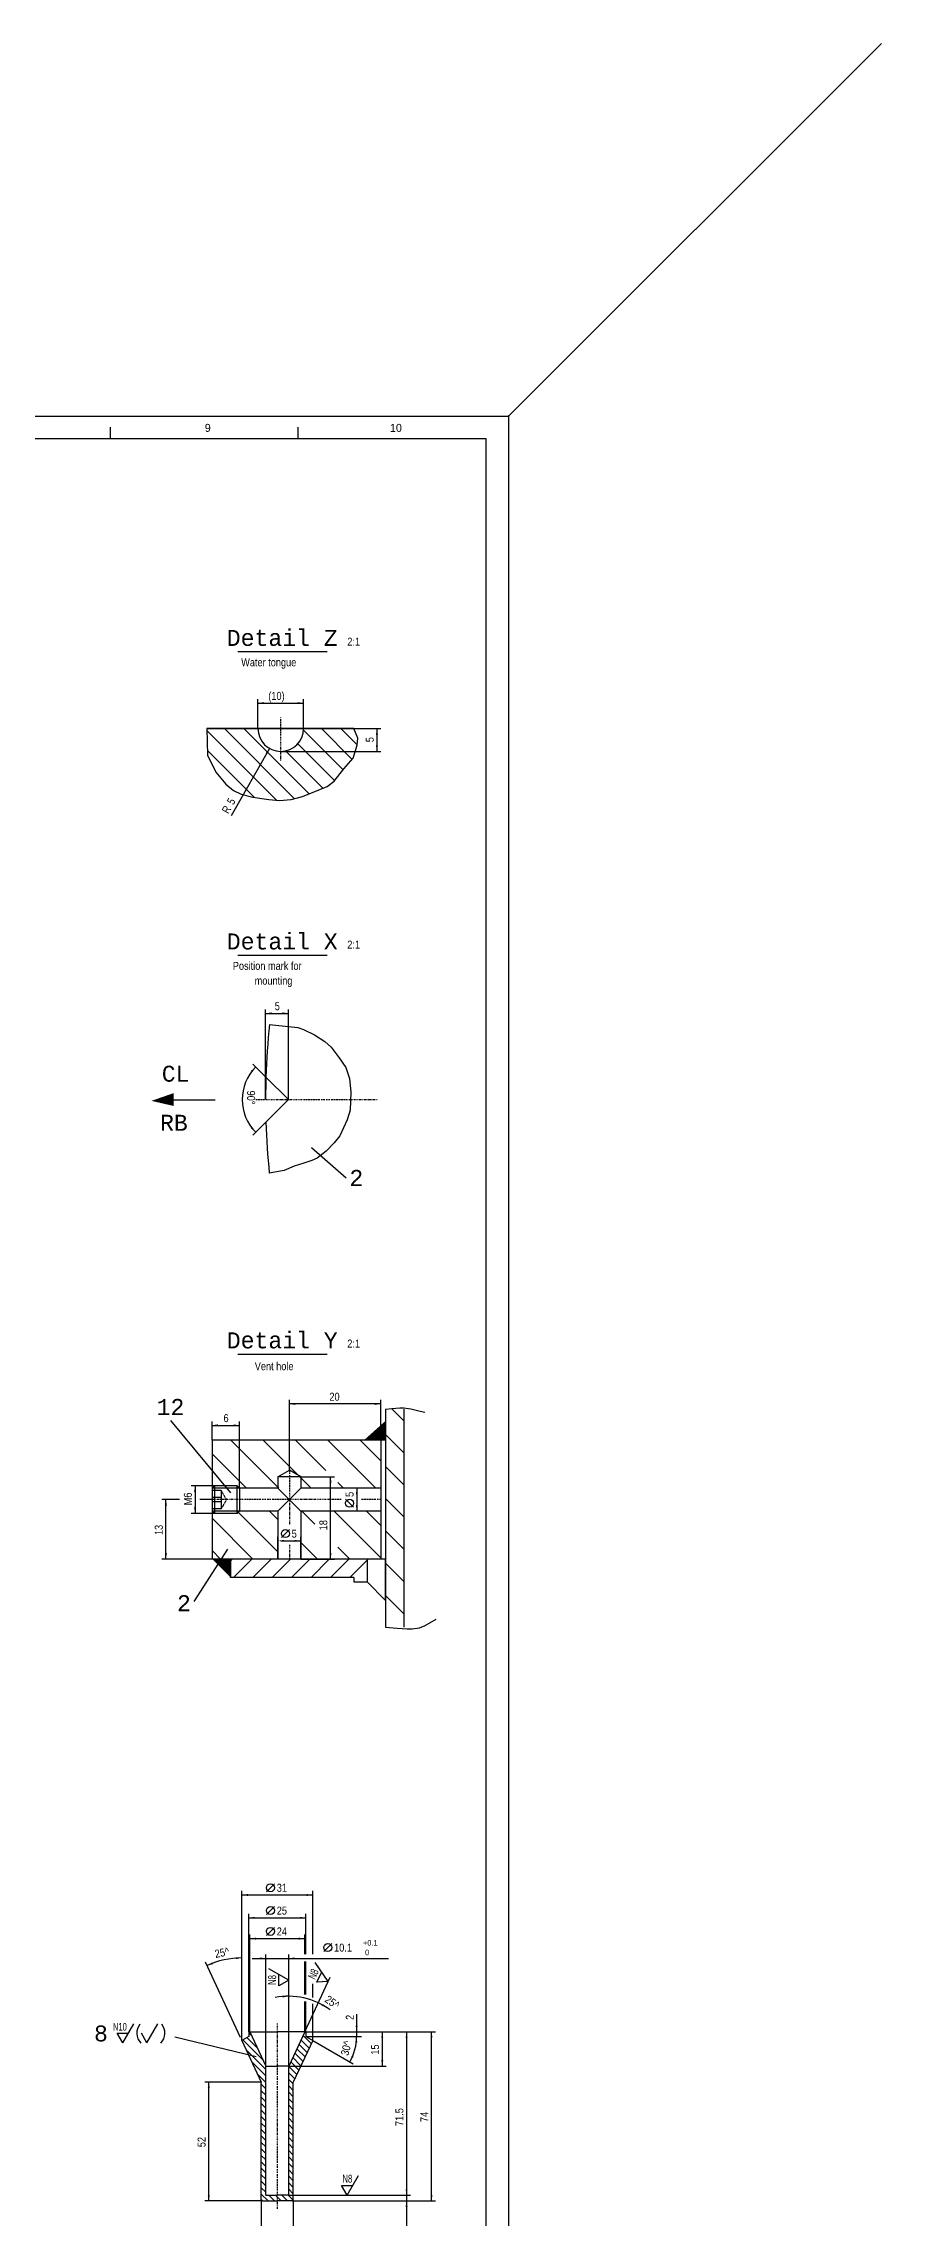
# Model space of a CAD drawing. Extents: x -2082 to -932, y -85 to 1412.
# Drawn here: x -1299 to -932, y 461 to 1412 of the extents above; entities that cross this region are included whole.
import ezdxf
from ezdxf.enums import TextEntityAlignment as Align

# ---------------------------------------------------------------- set-up
doc = ezdxf.new("R2010")
doc.units = 0
doc.header["$MEASUREMENT"] = 0
doc.linetypes.add('DASHDOT', pattern=[1, 0.5, -0.25, 0, -0.25])
doc.linetypes.add('HIDDEN', pattern=[0.375, 0.25, -0.125])
for name, color, linetype in [('1', 7, 'CONTINUOUS'), ('10', 7, 'CONTINUOUS'), ('15', 7, 'CONTINUOUS'), ('17', 7, 'CONTINUOUS')]:
    doc.layers.add(name, color=color, linetype=linetype)
doc.styles.add('MONOTXT', font='MONOTXT', dxfattribs={"height": 0.2})
doc.styles.get("Standard").update_dxf_attribs({"font": 'txt', "height": 0.2})

# ---------------------------------------------------------------- blocks, each defined once
blk = doc.blocks.new('BSO8')
at = {"layer": '15', "color": 1, "linetype": 'Continuous'}
for p, q in [((0, 0), (-2.5, 4.33)), ((-2.5, 4.33), (2.5, 4.33)), ((0, 0), (5, 8.66))]:
    blk.add_line(p, q, dxfattribs=at)
at = {"layer": '15', "color": 1, "linetype": 'Continuous', "width": 0.714286}
blk.add_text('N8', height=3.5, dxfattribs=at).set_placement((-2, 5.5))
blk = doc.blocks.new('BSO10')
at = {"layer": '15', "color": 1, "linetype": 'Continuous'}
for p, q in [((0, 0), (-2.5, 4.33)), ((-2.5, 4.33), (2.5, 4.33)), ((0, 0), (5, 8.659))]:
    blk.add_line(p, q, dxfattribs=at)
at = {"layer": '15', "color": 1, "linetype": 'Continuous', "width": 0.714286}
blk.add_text('N10', height=3.5, rotation=360, dxfattribs=at).set_placement((-4.5, 5.501))

msp = doc.modelspace()

# ---------------------------------------------------------------- linework, layer by layer
at = {"layer": '1', "color": 253, "linetype": 'Continuous'}
for p, q in [((-1269.7, 1239.594), (-1269.7, 1244.594)), ((-1187.6, 1239.594), (-1187.6, 1244.594))]:
    msp.add_line(p, q, dxfattribs=at)
msp.add_lwpolyline([(-1926.5, 70.594), (-1105.5, 70.594), (-1105.5, 1239.594), (-1926.5, 1239.594), (-1926.5, 70.594)], dxfattribs=at)
at = {"layer": '1', "color": 1, "linetype": 'Continuous'}
msp.add_point((-1095.5, 1249.594), dxfattribs=at)
at = {"layer": '10', "color": 3, "linetype": 'Continuous'}
for p, q in [((-1095.5, 1249.594), (-932.5, 1412.5)), ((-1227.632, 1112.805), (-1163.26, 1112.805)), ((-1189.25, 1082.109), (-1219.944, 1112.805)), ((-1182.866, 1084.211), (-1211.458, 1112.805)), ((-1164.03, 1099.317), (-1177.518, 1112.805)), ((-1161.902, 1105.675), (-1169.032, 1112.805)), ((-1197.092, 1081.467), (-1227.608, 1111.983)), ((-1171.738, 1090.055), (-1187.816, 1106.133)), ((-1167.936, 1094.737), (-1185.292, 1112.095)), ((-1206.71, 1082.599), (-1227.356, 1103.247)), ((-1176.832, 1086.663), (-1193.192, 1103.023)), ((-1191.907, 950.459), (-1201.755, 960.307)), ((-1191.907, 950.459), (-1201.755, 940.611)), ((-1149.414, 815.059), (-1149.412, 719.615)), ((-1141.412, 815.059), (-1141.41, 719.615)), ((-1225.312, 801.465), (-1225.312, 749.465)), ((-1149.412, 801.465), (-1225.312, 801.465)), ((-1196.056, 780.465), (-1217.056, 801.465)), ((-1181.913, 780.465), (-1202.914, 801.465)), ((-1175.532, 788.225), (-1188.772, 801.465)), ((-1153.63, 780.465), (-1174.63, 801.465)), ((-1151.512, 792.489), (-1160.488, 801.465)), ((-1151.512, 801.465), (-1151.512, 749.465)), ((-1210.198, 780.465), (-1225.312, 795.579)), ((-1224.312, 781.465), (-1225.312, 780.465)), ((-1224.312, 781.465), (-1225.312, 781.465)), ((-1224.34, 780.465), (-1225.312, 781.437)), ((-1213.312, 780.465), (-1225.312, 780.465)), ((-1214.312, 781.465), (-1224.312, 781.465)), ((-1224.312, 781.465), (-1224.312, 769.465)), ((-1213.312, 780.465), (-1214.312, 781.465)), ((-1214.312, 769.465), (-1214.312, 781.465)), ((-1213.312, 780.465), (-1213.312, 770.465)), ((-1196.512, 780.465), (-1213.312, 780.465)), ((-1196.512, 785.465), (-1191.512, 788.352)), ((-1186.512, 785.465), (-1196.512, 785.465)), ((-1196.512, 785.465), (-1196.512, 780.465)), ((-1196.512, 770.465), (-1186.512, 780.465)), ((-1196.512, 780.465), (-1186.512, 770.465)), ((-1186.512, 785.465), (-1191.512, 788.352)), ((-1186.512, 785.465), (-1186.512, 780.465)), ((-1151.512, 780.465), (-1186.512, 780.465)), ((-1167.771, 780.465), (-1170.312, 783.006)), ((-1224.312, 769.465), (-1225.312, 770.465)), ((-1213.312, 770.465), (-1225.312, 770.465)), ((-1196.512, 752.637), (-1214.339, 770.465)), ((-1213.312, 770.465), (-1214.312, 769.465)), ((-1196.512, 770.465), (-1213.312, 770.465)), ((-1196.512, 766.779), (-1200.198, 770.465)), ((-1196.512, 770.465), (-1196.512, 749.465)), ((-1151.512, 770.465), (-1186.512, 770.465)), ((-1186.512, 770.465), (-1186.512, 749.465)), ((-1180.312, 764.721), (-1186.056, 770.465)), ((-1151.512, 750.063), (-1171.914, 770.465)), ((-1151.512, 764.205), (-1157.772, 770.465)), ((-1224.312, 769.465), (-1225.312, 769.465)), ((-1207.482, 749.465), (-1225.312, 767.295)), ((-1214.312, 769.465), (-1224.312, 769.465)), ((-1221.626, 749.465), (-1225.312, 753.151)), ((-1179.198, 749.465), (-1186.512, 756.779)), ((-1165.056, 749.465), (-1170.312, 754.722)), ((-1149.412, 749.465), (-1225.312, 749.465)), ((-1217.312, 749.465), (-1217.312, 741.465)), ((-1217.312, 748.623), (-1216.47, 749.465)), ((-1217.312, 741.465), (-1217.312, 749.465)), ((-1215.986, 741.465), (-1207.986, 749.465)), ((-1207.5, 741.465), (-1199.5, 749.465)), ((-1199.014, 741.465), (-1191.014, 749.465)), ((-1190.53, 741.465), (-1182.53, 749.465)), ((-1182.044, 741.465), (-1174.044, 749.465)), ((-1173.56, 741.465), (-1165.56, 749.465)), ((-1165.074, 741.465), (-1157.074, 749.465)), ((-1163.312, 741.465), (-1217.312, 741.465)), ((-1163.312, 741.465), (-1163.312, 739.465)), ((-1163.312, 739.465), (-1157.512, 739.465))]:
    msp.add_line(p, q, dxfattribs=at)
at = {"layer": '10', "color": 2, "linetype": 'DASHDOT'}
for p, q in [((-1195.266, 1098.781), (-1195.266, 1117.627)), ((-1206.209, 950.459), (-1153.065, 950.459)), ((-1191.512, 788.352), (-1191.512, 764.452)), ((-1168.811, 775.465), (-1225.312, 775.465)), ((-1151.512, 775.465), (-1160.044, 775.465)), ((-1191.512, 755.69), (-1191.512, 749.465)), ((-1196.793, 546.365), (-1196.793, 465.083))]:
    msp.add_line(p, q, dxfattribs=at)
at = {"layer": '10', "color": 92, "linetype": 'Continuous'}
for p, q in [((-1146.5, 815.059), (-1141.412, 809.971)), ((-1149.412, 803.971), (-1141.412, 795.971)), ((-1149.412, 789.971), (-1141.412, 781.971)), ((-1149.412, 775.971), (-1141.412, 767.971)), ((-1149.412, 761.829), (-1141.412, 753.829)), ((-1149.412, 747.687), (-1141.412, 739.687)), ((-1149.412, 733.543), (-1141.412, 725.543)), ((-1209.293, 542.65), (-1196.793, 542.65)), ((-1209.293, 542.65), (-1209.293, 540.65)), ((-1207.957, 540.856), (-1209.293, 542.193)), ((-1208.793, 542.65), (-1201.794, 527.64)), ((-1184.293, 542.65), (-1196.793, 542.65)), ((-1184.793, 542.65), (-1191.792, 527.64)), ((-1184.293, 542.65), (-1184.293, 540.65)), ((-1209.293, 540.65), (-1212.293, 538.917)), ((-1212.293, 538.917), (-1203.793, 520.688)), ((-1203.015, 530.258), (-1211.9, 539.143)), ((-1201.794, 526.208), (-1210.362, 534.776)), ((-1205.485, 535.556), (-1210.108, 540.179)), ((-1181.293, 538.917), (-1189.793, 520.688)), ((-1185.558, 529.771), (-1189.132, 533.345)), ((-1184.658, 531.7), (-1188.232, 535.274)), ((-1183.759, 533.629), (-1187.333, 537.203)), ((-1182.793, 535.492), (-1186.434, 539.132)), ((-1181.96, 537.486), (-1185.534, 541.062)), ((-1184.293, 540.65), (-1181.293, 538.917)), ((-1201.794, 523.38), (-1207.891, 529.477)), ((-1201.794, 520.551), (-1205.42, 524.178)), ((-1201.793, 471.15), (-1201.794, 527.64)), ((-1201.794, 527.64), (-1196.793, 527.64)), ((-1191.792, 527.64), (-1196.793, 527.64)), ((-1191.793, 471.15), (-1191.792, 527.64)), ((-1188.256, 523.984), (-1191.792, 527.52)), ((-1189.155, 522.055), (-1191.792, 524.692)), ((-1187.357, 525.913), (-1190.931, 529.487)), ((-1186.457, 527.842), (-1190.031, 531.416)), ((-1203.793, 469.15), (-1203.793, 520.688)), ((-1201.794, 517.723), (-1203.793, 519.722)), ((-1201.794, 514.894), (-1203.793, 516.894)), ((-1201.794, 512.066), (-1203.793, 514.065)), ((-1189.793, 519.865), (-1191.792, 521.863)), ((-1189.793, 517.036), (-1191.792, 519.035)), ((-1189.793, 514.207), (-1191.792, 516.207)), ((-1189.793, 469.15), (-1189.793, 520.688)), ((-1201.794, 509.238), (-1203.793, 511.237)), ((-1201.794, 506.409), (-1203.793, 508.408)), ((-1201.794, 503.581), (-1203.793, 505.58)), ((-1189.793, 511.379), (-1191.792, 513.378)), ((-1189.793, 508.551), (-1191.792, 510.55)), ((-1189.793, 505.722), (-1191.792, 507.722)), ((-1189.793, 502.894), (-1191.792, 504.893)), ((-1201.794, 500.752), (-1203.793, 502.752)), ((-1201.793, 497.924), (-1203.793, 499.923)), ((-1201.793, 495.095), (-1203.793, 497.095)), ((-1189.793, 497.237), (-1191.793, 499.236)), ((-1189.793, 494.408), (-1191.793, 496.408)), ((-1189.793, 500.065), (-1191.792, 502.065)), ((-1201.793, 492.267), (-1203.793, 494.266)), ((-1201.793, 489.438), (-1203.793, 491.438)), ((-1201.793, 486.61), (-1203.793, 488.609)), ((-1201.793, 483.781), (-1203.793, 485.781)), ((-1189.793, 491.58), (-1191.793, 493.58)), ((-1189.793, 488.752), (-1191.793, 490.751)), ((-1189.793, 485.923), (-1191.793, 487.923)), ((-1189.793, 483.095), (-1191.793, 485.095)), ((-1201.793, 480.953), (-1203.793, 482.953)), ((-1201.793, 478.124), (-1203.793, 480.124)), ((-1201.793, 475.296), (-1203.793, 477.296)), ((-1189.793, 480.266), (-1191.793, 482.266)), ((-1189.793, 477.438), (-1191.793, 479.438)), ((-1189.793, 474.609), (-1191.793, 476.609)), ((-1201.793, 472.467), (-1203.793, 474.467)), ((-1200.804, 468.65), (-1203.793, 471.639)), ((-1203.293, 468.65), (-1203.793, 469.15)), ((-1203.293, 468.65), (-1196.793, 468.65)), ((-1201.793, 471.15), (-1196.793, 471.15)), ((-1197.976, 468.65), (-1200.476, 471.15)), ((-1195.147, 468.65), (-1197.647, 471.15)), ((-1191.793, 471.15), (-1196.793, 471.15)), ((-1190.293, 468.65), (-1196.793, 468.65)), ((-1192.319, 468.65), (-1194.819, 471.15)), ((-1189.892, 469.051), (-1191.99, 471.15)), ((-1189.793, 471.781), (-1191.793, 473.781)), ((-1190.293, 468.65), (-1189.793, 469.15))]:
    msp.add_line(p, q, dxfattribs=at)
at = {"layer": '10', "color": 3, "linetype": 'HIDDEN'}
for p, q in [((-1221.312, 779.465), (-1225.312, 779.465)), ((-1221.312, 776.465), (-1225.312, 776.465)), ((-1221.312, 774.465), (-1225.312, 774.465)), ((-1221.312, 771.465), (-1225.312, 771.465)), ((-1221.312, 779.465), (-1221.312, 771.465)), ((-1219.002, 775.465), (-1221.312, 779.465)), ((-1219.002, 775.465), (-1221.312, 771.465))]:
    msp.add_line(p, q, dxfattribs=at)
at = {"layer": '10', "color": 253, "linetype": 'Continuous'}
msp.add_lwpolyline([(-1936.374, 1249.416), (-1095.626, 1249.416), (-1095.626, 60.772), (-1936.374, 60.772), (-1936.374, 1249.416)], dxfattribs=at)
at = {"layer": '10', "color": 3, "linetype": 'Continuous'}
msp.add_lwpolyline([(-1227.632, 1112.805), (-1227.296, 1101.169), (-1223.608, 1093.787), (-1219.25, 1088.419), (-1215.898, 1085.735), (-1212.544, 1084.057), (-1207.516, 1082.715), (-1200.474, 1081.709), (-1195.782, 1081.373), (-1190.752, 1081.709), (-1185.722, 1083.051), (-1174.994, 1087.411), (-1171.976, 1089.761), (-1167.618, 1095.129), (-1163.594, 1099.827), (-1161.918, 1105.531), (-1161.584, 1108.549), (-1163.26, 1112.805)], close=True, dxfattribs=at)
for points in [[(-1200.211, 983.369), (-1187.809, 982.023), (-1185.385, 981.215), (-1180.537, 978.789), (-1175.959, 975.825), (-1173.265, 973.399), (-1169.763, 968.817), (-1166.801, 964.505), (-1165.185, 959.653), (-1164.647, 953.723), (-1164.915, 945.907), (-1166.263, 941.595), (-1169.495, 934.587), (-1171.919, 931.623), (-1175.419, 927.849), (-1179.3751, 924.8615), (-1181.613, 923.807), (-1185.653, 922.459), (-1189.425, 921.381), (-1193.733, 919.495), (-1200.283, 918.251)], [(-1149.414, 815.059), (-1146.7389, 815.3206), (-1143.1751, 815.627), (-1141.406, 815.599), (-1138.3479, 815.1441), (-1134.2983, 814.144), (-1132.272, 813.665)], [(-1149.412, 719.615), (-1144.3991, 719.3018), (-1139.9376, 718.9993), (-1137.7467, 719.0175), (-1134.555, 719.447), (-1132.0887, 720.3971), (-1127.354, 723.138)]]:
    msp.add_lwpolyline(points, dxfattribs=at)
at = {"layer": '10', "color": 92, "linetype": 'Continuous'}
msp.add_lwpolyline([(-1149.412, 749.465), (-1157.512, 749.465), (-1157.512, 739.465), (-1149.412, 731.365), (-1149.534, 741.465)], close=True, dxfattribs=at)
at = {"layer": '10', "color": 3, "linetype": 'Continuous'}
for centre, radius, start, end in [((-1195.266, 1112.805), 10, 180, 360), ((-881.907, 950.459), 320, 174.09705, 178.2364222), ((-881.907, 950.459), 320, 178.2364417, 180), ((-881.907, 950.459), 320, 181.7636306, 185.7766028)]:
    msp.add_arc(centre, radius, start, end, dxfattribs=at)
at = {"layer": '10', "color": 92, "linetype": 'Continuous'}
msp.add_solid([(-1149.412, 809.951), (-1149.412, 801.465), (-1158.896, 801.465)], dxfattribs=at)
at = {"layer": '10', "color": 3, "linetype": 'Continuous'}
msp.add_solid([(-1217.312, 741.465), (-1217.312, 749.465), (-1225.312, 749.465)], dxfattribs=at)
at = {"layer": '15', "color": 1, "linetype": 'Continuous'}
for p, q in [((-1214.067, 1146.474), (-1174.966, 1146.474)), ((-1205.266, 1112.805), (-1205.266, 1125.684)), ((-1205.266, 1123.934), (-1185.266, 1123.934)), ((-1185.266, 1112.805), (-1185.266, 1125.684)), ((-1163.26, 1112.805), (-1151.471, 1112.805)), ((-1153.221, 1112.805), (-1153.221, 1102.805)), ((-1200.208, 1104.111), (-1217.012, 1074.548)), ((-1195.266, 1102.805), (-1151.471, 1102.805)), ((-1214.067, 1013.68), (-1174.966, 1013.68)), ((-1201.907, 950.459), (-1201.907, 989.945)), ((-1191.907, 950.459), (-1191.907, 989.945)), ((-1201.907, 988.195), (-1191.907, 988.195)), ((-1201.755, 960.307), (-1207.446, 965.998)), ((-1244.139, 950.321), (-1223.977, 950.321)), ((-1201.755, 940.611), (-1207.446, 934.92)), ((-1181.853, 929.546), (-1166.709, 916.185)), ((-1214.067, 839.168), (-1174.966, 839.168)), ((-1191.512, 788.352), (-1191.512, 819.085)), ((-1151.512, 801.465), (-1151.512, 819.085)), ((-1217.098, 778.486), (-1243.308, 810.058)), ((-1225.312, 801.465), (-1225.312, 809.722)), ((-1213.312, 780.465), (-1213.312, 809.722)), ((-1151.512, 817.335), (-1191.512, 817.335)), ((-1225.312, 807.972), (-1213.312, 807.972)), ((-1224.312, 781.465), (-1234.517, 781.465)), ((-1232.767, 781.465), (-1232.767, 769.465)), ((-1186.512, 785.465), (-1171.747, 785.465)), ((-1173.497, 749.465), (-1173.497, 785.465)), ((-1157.276, 780.465), (-1163.76, 780.465)), ((-1162.01, 780.465), (-1162.01, 770.465)), ((-1245.343, 775.465), (-1247.242, 775.465)), ((-1245.492, 749.465), (-1245.492, 775.465)), ((-1239.612, 775.465), (-1245.343, 775.465)), ((-1225.312, 775.465), (-1230.697, 775.465)), ((-1163.41, 772.151), (-1166.91, 775.651)), ((-1157.276, 770.465), (-1163.76, 770.465)), ((-1224.312, 769.465), (-1234.517, 769.465)), ((-1195, 758.842), (-1191.5, 762.342)), ((-1218.515, 753.732), (-1233.325, 730.881)), ((-1196.512, 749.465), (-1196.512, 759.192)), ((-1195, 757.442), (-1186.512, 757.442)), ((-1186.512, 749.465), (-1186.512, 759.192)), ((-1225.312, 749.465), (-1247.242, 749.465)), ((-1186.512, 749.465), (-1171.747, 749.465)), ((-1212.293, 538.917), (-1212.293, 604.264)), ((-1212.293, 602.514), (-1181.293, 602.514)), ((-1201.523, 603.914), (-1198.023, 607.414)), ((-1181.293, 576.686), (-1181.293, 604.264)), ((-1209.293, 542.65), (-1209.293, 594.271)), ((-1209.293, 592.521), (-1184.293, 592.521)), ((-1201.523, 593.921), (-1198.023, 597.421)), ((-1184.293, 576.686), (-1184.293, 594.271)), ((-1208.793, 542.65), (-1208.793, 585.167)), ((-1208.793, 583.417), (-1184.793, 583.417)), ((-1201.523, 584.817), (-1198.023, 588.317)), ((-1184.793, 576.686), (-1184.793, 585.167)), ((-1176.438, 577.732), (-1172.938, 581.232)), ((-1212.85, 540.112), (-1228.267, 573.189)), ((-1212.293, 541.806), (-1212.293, 576.729)), ((-1207.794, 574.757), (-1148.136, 574.757)), ((-1201.794, 527.64), (-1201.794, 576.507)), ((-1191.792, 527.64), (-1191.792, 576.507)), ((-1184.793, 558.995), (-1184.793, 573.381)), ((-1184.293, 558.995), (-1184.293, 573.381)), ((-1184.793, 542.65), (-1173.609, 566.635)), ((-1181.293, 557.635), (-1181.293, 563.613)), ((-1191.792, 547.188), (-1191.792, 559.959)), ((-1184.793, 542.65), (-1184.793, 555.885)), ((-1184.293, 542.65), (-1184.293, 555.885)), ((-1181.293, 538.917), (-1181.293, 554.937)), ((-1253.788, 537.898), (-1248.988, 546.211)), ((-1184.293, 542.65), (-1155.202, 542.65)), ((-1184.293, 542.65), (-1149.138, 542.65)), ((-1184.293, 542.65), (-1138.49, 542.65)), ((-1184.293, 542.65), (-1127.588, 542.65)), ((-1162.08, 550.354), (-1162.08, 540.65)), ((-1150.888, 542.65), (-1150.888, 527.64)), ((-1140.24, 542.65), (-1140.24, 471.15)), ((-1129.338, 468.65), (-1129.338, 542.65)), ((-1253.788, 537.898), (-1256.188, 542.055)), ((-1205.978, 531.767), (-1241.571, 540.243)), ((-1184.293, 540.65), (-1160.016, 540.65)), ((-1181.293, 538.917), (-1163.544, 528.664)), ((-1164.786, 540.65), (-1160.33, 540.65)), ((-1191.792, 527.64), (-1149.138, 527.64)), ((-1203.793, 520.688), (-1228.514, 520.688)), ((-1226.764, 468.65), (-1226.764, 520.688)), ((-1140.24, 477.15), (-1140.24, 445.264)), ((-1203.293, 468.65), (-1228.514, 468.65)), ((-1203.793, 469.15), (-1203.793, 446.802)), ((-1191.793, 471.15), (-1138.49, 471.15)), ((-1191.793, 471.15), (-1138.49, 471.15)), ((-1190.293, 468.65), (-1127.588, 468.65)), ((-1190.293, 468.65), (-1138.49, 468.65)), ((-1189.793, 469.15), (-1189.793, 446.802))]:
    msp.add_line(p, q, dxfattribs=at)
for centre in [(-1165.16, 773.901), (-1193.25, 760.592), (-1199.773, 605.664), (-1199.773, 595.671), (-1199.773, 586.567), (-1174.688, 579.482)]:
    msp.add_circle(centre, 1.75, dxfattribs=at)
for centre, radius, start, end in [((-1191.907, 950.459), 20.2261, 135, 225), ((-1212.293, 538.917), 36.062, 90, 114.9906389), ((-1191.792, 527.64), 30.5686, 53.7548806, 101.2459917), ((-1252.0839, 542.0424), 6.1838, 140.9850944, 224.0782861), ((-1252.1279, 542.0424), 6.1838, 315.9217139, 39.0149056), ((-1184.293, 540.65), 22.2126, 329.9864056, 360)]:
    msp.add_arc(centre, radius, start, end, dxfattribs=at)
for points in [[(-1202.641, 1123.496), (-1205.266, 1123.934), (-1202.641, 1124.372)], [(-1187.891, 1124.372), (-1185.266, 1123.934), (-1187.891, 1123.496)], [(-1153.658, 1110.18), (-1153.221, 1112.805), (-1152.784, 1110.18)], [(-1201.885, 1102.045), (-1200.208, 1104.111), (-1201.125, 1101.613)], [(-1152.784, 1105.43), (-1153.221, 1102.805), (-1153.658, 1105.43)], [(-1199.282, 987.758), (-1201.907, 988.195), (-1199.282, 988.632)], [(-1194.532, 988.632), (-1191.907, 988.195), (-1194.532, 987.758)], [(-1208.27, 963.077), (-1206.209, 964.761), (-1207.612, 962.5)], [(-1242.188, 947.695), (-1251.836, 949.926), (-1242.188, 953.292)], [(-1207.612, 938.418), (-1206.209, 936.157), (-1208.27, 937.841)], [(-1188.887, 816.898), (-1191.512, 817.335), (-1188.887, 817.772)], [(-1154.137, 817.772), (-1151.512, 817.335), (-1154.137, 816.898)], [(-1222.687, 807.534), (-1225.312, 807.972), (-1222.687, 808.41)], [(-1215.937, 808.41), (-1213.312, 807.972), (-1215.937, 807.534)], [(-1233.204, 778.84), (-1232.767, 781.465), (-1232.33, 778.84)], [(-1173.934, 782.84), (-1173.497, 785.465), (-1173.06, 782.84)], [(-1162.448, 777.84), (-1162.01, 780.465), (-1161.572, 777.84)], [(-1245.93, 772.84), (-1245.492, 775.465), (-1245.054, 772.84)], [(-1232.33, 772.09), (-1232.767, 769.465), (-1233.204, 772.09)], [(-1161.572, 773.09), (-1162.01, 770.465), (-1162.448, 773.09)], [(-1245.054, 752.09), (-1245.492, 749.465), (-1245.93, 752.09)], [(-1193.887, 757.004), (-1196.512, 757.442), (-1193.887, 757.88)], [(-1189.137, 757.88), (-1186.512, 757.442), (-1189.137, 757.004)], [(-1173.06, 752.09), (-1173.497, 749.465), (-1173.934, 752.09)], [(-1209.668, 602.077), (-1212.293, 602.514), (-1209.668, 602.951)], [(-1183.918, 602.951), (-1181.293, 602.514), (-1183.918, 602.077)], [(-1206.668, 592.083), (-1209.293, 592.521), (-1206.668, 592.959)], [(-1186.918, 592.959), (-1184.293, 592.521), (-1186.918, 592.083)], [(-1206.168, 582.979), (-1208.793, 583.417), (-1206.168, 583.855)], [(-1187.418, 583.855), (-1184.793, 583.417), (-1187.418, 582.979)], [(-1224.94, 572.221), (-1227.528, 571.603), (-1225.28, 573.027)], [(-1214.932, 575.321), (-1212.293, 574.979), (-1214.9, 574.446)], [(-1204.419, 575.194), (-1201.794, 574.757), (-1204.419, 574.32)], [(-1189.167, 574.32), (-1191.792, 574.757), (-1189.167, 575.194)], [(-1194.433, 558.533), (-1191.792, 558.209), (-1194.396, 557.659)], [(-1176.746, 553.746), (-1178.874, 555.345), (-1176.343, 554.523)], [(-1161.643, 545.275), (-1162.08, 542.65), (-1162.517, 545.275)], [(-1151.326, 540.025), (-1150.888, 542.65), (-1150.45, 540.025)], [(-1140.678, 540.025), (-1140.24, 542.65), (-1139.802, 540.025)], [(-1129.776, 540.025), (-1129.338, 542.65), (-1128.9, 540.025)], [(-1162.672, 538.055), (-1162.08, 540.65), (-1161.799, 538.004)], [(-1163.491, 531.69), (-1165.059, 529.539), (-1164.274, 532.082)], [(-1150.45, 530.265), (-1150.888, 527.64), (-1151.326, 530.265)], [(-1227.202, 518.063), (-1226.764, 520.688), (-1226.326, 518.063)], [(-1226.326, 471.275), (-1226.764, 468.65), (-1227.202, 471.275)], [(-1139.802, 473.775), (-1140.24, 471.15), (-1140.678, 473.775)], [(-1139.802, 473.775), (-1140.24, 471.15), (-1140.678, 473.775)], [(-1140.678, 466.025), (-1140.24, 468.65), (-1139.802, 466.025)], [(-1128.9, 471.275), (-1129.338, 468.65), (-1129.776, 471.275)]]:
    msp.add_solid(points, dxfattribs=at)

# ---------------------------------------------------------------- block references
at = {"layer": '15', "color": 1, "linetype": 'Continuous', "xscale": 1.000000069562645, "yscale": 1.000000069562645, "rotation": 65.00012740611956}
msp.add_blockref('BSO8', (-1174.493, 564.739), dxfattribs=at)
at = {"layer": '15', "color": 1, "linetype": 'Continuous', "rotation": 90}
msp.add_blockref('BSO8', (-1191.792, 565.208), dxfattribs=at)
at = {"layer": '15', "color": 1, "linetype": 'Continuous', "xscale": 0.9599996274703373, "yscale": 0.9599996274703373}
msp.add_blockref('BSO10', (-1264.367, 537.898), dxfattribs=at)
at = {"layer": '15', "color": 1, "linetype": 'Continuous'}
msp.add_blockref('BSO8', (-1166.277, 471.15), dxfattribs=at)

# ---------------------------------------------------------------- texts
at = {"layer": '1', "color": 253, "linetype": 'Continuous'}
for s, p in [('9', (-1228.5, 1242.594)), ('10', (-1147.5, 1242.594))]:
    msp.add_text(s, height=3.5, dxfattribs=at).set_placement(p)
at = {"layer": '15', "color": 1, "linetype": 'Continuous', "style": 'MONOTXT'}
for s, p in [('Detail Z', (-1194.633, 1152.752)), ('Detail X', (-1194.633, 1019.958)), ('CL', (-1241.27, 961.806)), ('2', (-1162.215, 916.27)), ('Detail Y', (-1194.632, 845.446)), ('12', (-1243.493, 816.061)), ('2', (-1237.63, 730.218)), ('8', (-1273.921, 541.949))]:
    msp.add_text(s, height=7, dxfattribs=at).set_placement(p, align=Align.MIDDLE)
at = {"layer": '15', "color": 1, "linetype": 'Continuous', "width": 0.857143}
for p in [(-1166.166, 1149.046), (-1166.166, 1016.521), (-1166.166, 842.009)]:
    msp.add_text('2:1', height=3.5, dxfattribs=at).set_placement(p)
for s, height, p in [('(10)', 3.5, (-1200.722, 1127.084)), ('5', 3.5, (-1197.899, 991.345)), ('20', 3.5, (-1173.992, 820.485)), ('6', 3.5, (-1220.304, 811.122)), ('5', 3.5, (-1190.5, 760.592)), ('31', 3.5, (-1197.023, 605.664)), ('25', 3.5, (-1197.023, 595.671)), ('24', 3.5, (-1197.023, 586.567)), ('10.1', 3.5, (-1171.938, 579.482)), ('+0.1', 2.45, (-1159.275, 581.582)), (' 0', 2.45, (-1159.275, 577.382))]:
    msp.add_text(s, height=height, dxfattribs=at).set_placement(p, align=Align.MIDDLE_LEFT)
for s, rotation, p in [('5', 90, (-1156.371, 1106.814)), ('R', 60.3852833, (-1219.7504, 1076.1048)), ('5', 60.3852833, (-1217.5264, 1080.0168)), ('90%%d', 270.0013361, (-1208.245, 954.401)), ('M6', 90, (-1235.917, 772.985)), ('5', 90, (-1165.16, 776.651)), ('13', 90, (-1248.642, 759.985)), ('18', 90, (-1176.647, 762.06)), ('25^ ', 11.5888028, (-1224.0756, 576.6633)), ('25^ ', 324.4382056, (-1175.3472, 557.4466)), ('2', 90, (-1165.073, 547.868)), ('30^ ', 76.136175, (-1167.414, 532.4193)), ('15', 90, (-1154.038, 532.665)), ('71.5', 90, (-1143.39, 501.443)), ('74', 90, (-1132.488, 503.17)), ('52', 90, (-1229.914, 492.189))]:
    msp.add_text(s, height=3.5, rotation=rotation, dxfattribs=at).set_placement(p, align=Align.MIDDLE_LEFT)
at = {"layer": '17', "color": 215, "linetype": 'Continuous', "width": 0.857388}
for s, p in [('Water tongue', (-1212.58, 1141.78)), ('Position mark for', (-1216.253, 1008.986)), ('mounting', (-1206.686, 1002.514)), ('Vent hole', (-1206.641, 833.841))]:
    msp.add_text(s, height=3.499, dxfattribs=at).set_placement(p, align=Align.MIDDLE_LEFT)
at = {"layer": '17', "color": 215, "linetype": 'Continuous', "style": 'MONOTXT'}
msp.add_text('RB', height=7, dxfattribs=at).set_placement((-1242.017, 940.341), align=Align.MIDDLE)

doc.saveas('drawing.dxf')
